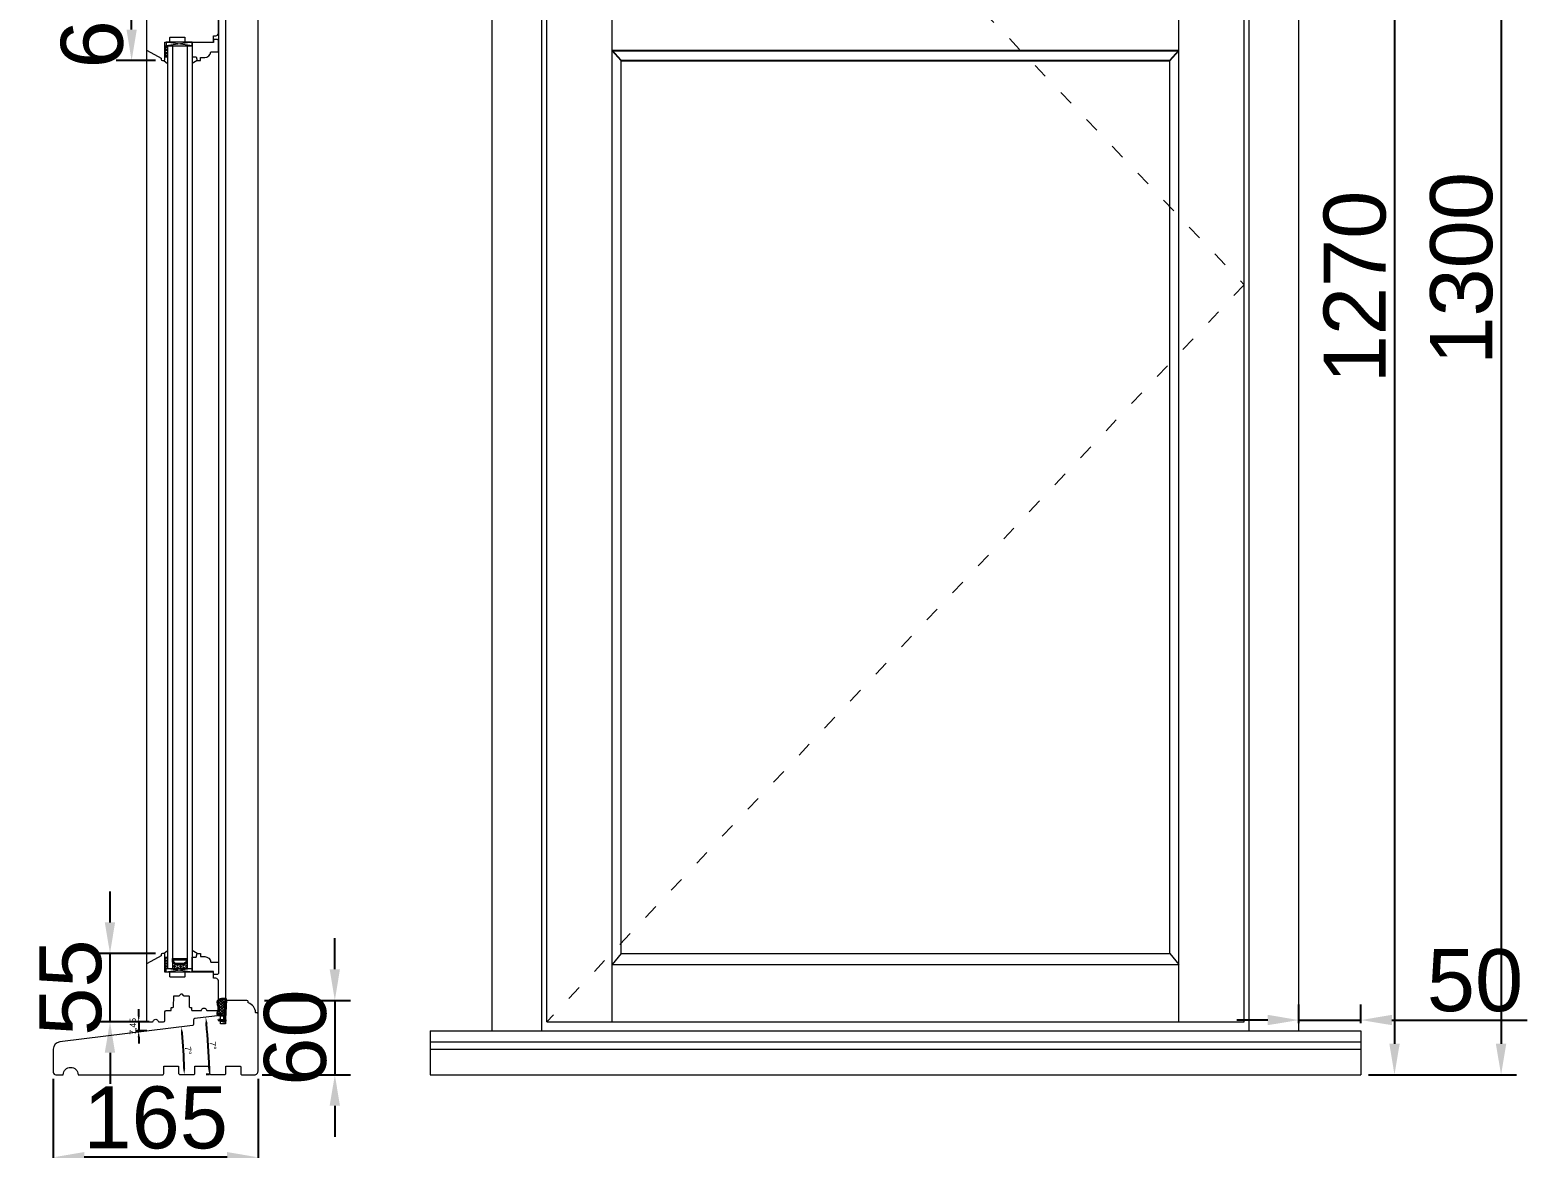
# Model space of a CAD drawing. Header units: millimetres. Extents: x 0 to 182016, y 11 to 3710.
# Drawn here: x 100150 to 101357, y 1253 to 2154 of the extents above; entities that cross this region are included whole.
import ezdxf

# ---------------------------------------------------------------- set-up
doc = ezdxf.new("R2010")
doc.units = ezdxf.units.MM
doc.linetypes.add('ACAD_ISO03W100', pattern=[30, 12, -18])
doc.layers.add('Matmenys', color=10, linetype='Continuous', lineweight=20)
doc.layers.add('Testinės profilio linijos', color=7, linetype='Continuous', lineweight=5)
doc.layers.add('Stiklo paketas', color=7, linetype='Continuous')
doc.styles.get("Standard").update_dxf_attribs({"font": 'arial.ttf'})
doc.dimstyles.new('2', dxfattribs={"dimscale": 2, "dimtxt": 2.5, "dimasz": 2.5, "dimexe": 1.25, "dimexo": 0.625, "dimtad": 1, "dimtxsty": 'Standard', "dimcen": 2.5, "dimadec": 0, "dimazin": 0, "dimtfac": 1, "dimtmove": 0, "dimatfit": 3, "dimfxl": 1, "dimarcsym": 0})
doc.dimstyles.new('Padidinti matmenys', dxfattribs={"dimscale": 10, "dimtxt": 5, "dimasz": 2.5, "dimexe": 1.25, "dimexo": 0.625, "dimtad": 1, "dimdec": 1, "dimtxsty": 'Standard', "dimcen": 2.5, "dimadec": 0, "dimazin": 0, "dimtfac": 1, "dimtdec": 1, "dimtmove": 0, "dimatfit": 3, "dimfxl": 1, "dimarcsym": 0})

# ---------------------------------------------------------------- blocks, each defined once
blk = doc.blocks.new('*D1780')
at = {"color": 0, "lineweight": -2, "transparency": 16777216}
for p, q in [((101178.8, 2582.2), (101262.2, 2582.2)), ((101249.7, 2557.2), (101249.7, 1337.2)), ((101228.8, 1312.2), (101262.2, 1312.2))]:
    blk.add_line(p, q, dxfattribs=at)
at = {"color": 0, "transparency": 16777216}
for points in [[(101245.6, 2557.2), (101253.9, 2557.2), (101249.7, 2582.2)], [(101245.6, 1337.2), (101253.9, 1337.2), (101249.7, 1312.2)]]:
    blk.add_solid(points, dxfattribs=at)
at = {"layer": 'Defpoints', "color": 0, "transparency": 16777216}
for p in [(101172.6, 2582.2), (101222.6, 1312.2), (101249.7, 1312.2)]:
    blk.add_point(p, dxfattribs=at)
at = {"color": 0, "lineweight": 5, "transparency": 16777216, "insert": (101217.9, 1947.2), "char_height": 50, "attachment_point": 5, "rotation": 90}
blk.add_mtext('1270', dxfattribs=at)
blk = doc.blocks.new('*D1786')
at = {"color": 0, "lineweight": -2, "transparency": 16777216}
for p, q in [((100395.8, 1397.2), (100395.8, 1422.2)), ((100339.2, 1372.2), (100408.3, 1372.2)), ((100395.8, 1372.2), (100395.8, 1312.2)), ((100337.2, 1312.2), (100408.3, 1312.2)), ((100395.8, 1287.2), (100395.8, 1262.2))]:
    blk.add_line(p, q, dxfattribs=at)
at = {"color": 0, "transparency": 16777216}
for points in [[(100391.6, 1397.2), (100399.9, 1397.2), (100395.8, 1372.2)], [(100391.6, 1287.2), (100399.9, 1287.2), (100395.8, 1312.2)]]:
    blk.add_solid(points, dxfattribs=at)
at = {"layer": 'Defpoints', "color": 0, "transparency": 16777216}
for p in [(100332.9, 1372.2), (100330.9, 1312.2), (100395.8, 1312.2)]:
    blk.add_point(p, dxfattribs=at)
at = {"color": 0, "lineweight": 5, "transparency": 16777216, "insert": (100364, 1342.2), "char_height": 50, "attachment_point": 5, "rotation": 90}
blk.add_mtext('60', dxfattribs=at)
blk = doc.blocks.new('*D1787')
at = {"color": 0, "lineweight": -2, "transparency": 16777216}
for p, q in [((100168.9, 1308.9), (100168.9, 1233.2)), ((100333.9, 1308.9), (100333.9, 1233.2)), ((100308.9, 1245.7), (100193.9, 1245.7))]:
    blk.add_line(p, q, dxfattribs=at)
at = {"color": 0, "transparency": 16777216}
for points in [[(100193.9, 1249.9), (100193.9, 1241.5), (100168.9, 1245.7)], [(100308.9, 1249.9), (100308.9, 1241.5), (100333.9, 1245.7)]]:
    blk.add_solid(points, dxfattribs=at)
at = {"layer": 'Defpoints', "color": 0, "transparency": 16777216}
for p in [(100168.9, 1315.2), (100333.9, 1315.2), (100168.9, 1245.7)]:
    blk.add_point(p, dxfattribs=at)
at = {"color": 0, "lineweight": 5, "transparency": 16777216, "insert": (100251.4, 1277.5), "char_height": 50, "attachment_point": 5}
blk.add_mtext('165', dxfattribs=at)
blk = doc.blocks.new('*D1788')
at = {"layer": 'Defpoints', "color": 0, "transparency": 16777216}
for p in [(100247.3, 1355), (100237.7, 1347.5), (100245.7, 1347.5)]:
    blk.add_point(p, dxfattribs=at)
at = {"layer": 'Matmenys', "color": 0, "lineweight": -2, "transparency": 16777216}
for p, q in [((100237.7, 1360), (100237.7, 1365)), ((100246.1, 1355), (100235.2, 1355)), ((100237.7, 1355), (100237.7, 1347.5)), ((100244.4, 1347.5), (100235.2, 1347.5)), ((100237.7, 1342.5), (100237.7, 1337.5))]:
    blk.add_line(p, q, dxfattribs=at)
at = {"layer": 'Matmenys', "color": 0, "transparency": 16777216}
for points in [[(100236.9, 1360), (100238.6, 1360), (100237.7, 1355)], [(100236.9, 1342.5), (100238.6, 1342.5), (100237.7, 1347.5)]]:
    blk.add_solid(points, dxfattribs=at)
at = {"layer": 'Matmenys', "color": 0, "lineweight": 5, "transparency": 16777216, "insert": (100233.5, 1351.2), "char_height": 5, "attachment_point": 5, "rotation": 90}
blk.add_mtext('7,45', dxfattribs=at)
blk = doc.blocks.new('*D1789')
at = {"layer": 'Defpoints', "color": 0, "transparency": 16777216}
for p in [(100281, 1351.9), (100245.7, 1347.5), (100274.2, 1325.2), (100270.9, 1312.4), (100281.9, 1312.4)]:
    blk.add_point(p, dxfattribs=at)
at = {"layer": 'Matmenys', "color": 0, "lineweight": -2, "transparency": 16777216}
blk.add_arc((99959.4, 1312.4), 315, 0.9094, 6.0906, dxfattribs=at)
at = {"layer": 'Matmenys', "color": 0, "transparency": 16777216}
for points in [[(100271.8, 1345.7), (100273.5, 1345.9), (100272.1, 1350.8)], [(100275.2, 1317.4), (100273.5, 1317.4), (100274.4, 1312.4)]]:
    blk.add_solid(points, dxfattribs=at)
at = {"layer": 'Matmenys', "color": 0, "lineweight": 5, "transparency": 16777216, "insert": (100277.6, 1331.8), "char_height": 5, "attachment_point": 5, "rotation": 273.5}
blk.add_mtext('7°', dxfattribs=at)
blk = doc.blocks.new('*D1790')
at = {"layer": 'Defpoints', "color": 0, "transparency": 16777216}
for p in [(100282.8, 1357.4), (100303.4, 1360), (100294.3, 1327.8), (100295.9, 1312.4), (100306.9, 1312.4)]:
    blk.add_point(p, dxfattribs=at)
at = {"layer": 'Matmenys', "color": 0, "lineweight": -2, "transparency": 16777216}
blk.add_line((100294.7, 1312.4), (100292.1, 1312.4), dxfattribs=at)
blk.add_arc((99915.7, 1312.4), 378.8, 0.7562, 6.2438, dxfattribs=at)
at = {"layer": 'Matmenys', "color": 0, "transparency": 16777216}
for points in [[(100291.5, 1353.5), (100293.2, 1353.7), (100291.8, 1358.5)], [(100295.4, 1317.4), (100293.7, 1317.4), (100294.6, 1312.4)]]:
    blk.add_solid(points, dxfattribs=at)
at = {"layer": 'Matmenys', "color": 0, "lineweight": 5, "transparency": 16777216, "insert": (100297.6, 1335.7), "char_height": 5, "attachment_point": 5, "rotation": 273.5}
blk.add_mtext('7°', dxfattribs=at)
blk = doc.blocks.new('*D2109')
at = {"color": 0, "lineweight": -2, "transparency": 16777216}
for p, q in [((100214.6, 1435), (100214.6, 1460)), ((100251.2, 1410), (100202.1, 1410)), ((100214.6, 1355), (100214.6, 1410)), ((100238.7, 1355), (100202.1, 1355)), ((100214.6, 1330), (100214.6, 1305))]:
    blk.add_line(p, q, dxfattribs=at)
at = {"color": 0, "transparency": 16777216}
for points in [[(100210.4, 1435), (100218.7, 1435), (100214.6, 1410)], [(100210.4, 1330), (100218.7, 1330), (100214.6, 1355)]]:
    blk.add_solid(points, dxfattribs=at)
at = {"layer": 'Defpoints', "color": 0, "transparency": 16777216}
for p in [(100214.6, 1410), (100257.4, 1410), (100244.9, 1355)]:
    blk.add_point(p, dxfattribs=at)
at = {"color": 0, "lineweight": 5, "transparency": 16777216, "insert": (100182.9, 1382.5), "char_height": 50, "attachment_point": 5, "rotation": 90}
blk.add_mtext('55', dxfattribs=at)
blk = doc.blocks.new('*D2110')
at = {"color": 0, "lineweight": -2, "ltscale": 0.1, "transparency": 16777216}
for p, q in [((101172.6, 1353.8), (101172.6, 1368.8)), ((101222.6, 1353.8), (101222.6, 1368.8)), ((101147.6, 1356.3), (101122.6, 1356.3)), ((101172.6, 1356.3), (101222.6, 1356.3)), ((101247.6, 1356.3), (101356.5, 1356.3))]:
    blk.add_line(p, q, dxfattribs=at)
at = {"color": 0, "ltscale": 0.1, "transparency": 16777216}
for points in [[(101147.6, 1360.5), (101147.6, 1352.2), (101172.6, 1356.3)], [(101247.6, 1360.5), (101247.6, 1352.2), (101222.6, 1356.3)]]:
    blk.add_solid(points, dxfattribs=at)
at = {"layer": 'Defpoints', "color": 0, "ltscale": 0.1, "transparency": 16777216}
for p in [(101222.6, 1356.3), (101172.6, 1347.5), (101222.6, 1347.5)]:
    blk.add_point(p, dxfattribs=at)
at = {"color": 0, "ltscale": 0.1, "transparency": 16777216, "insert": (101314.6, 1388.1), "char_height": 50, "attachment_point": 5}
blk.add_mtext('50', dxfattribs=at)
blk = doc.blocks.new('*D2112')
at = {"color": 0, "lineweight": -2, "ltscale": 0.1, "transparency": 16777216}
for p, q in [((101178.8, 2612.2), (101348.1, 2612.2)), ((101335.6, 2587.2), (101335.6, 1337.2)), ((101228.8, 1312.2), (101348.1, 1312.2))]:
    blk.add_line(p, q, dxfattribs=at)
at = {"color": 0, "ltscale": 0.1, "transparency": 16777216}
for points in [[(101331.4, 2587.2), (101339.8, 2587.2), (101335.6, 2612.2)], [(101331.4, 1337.2), (101339.8, 1337.2), (101335.6, 1312.2)]]:
    blk.add_solid(points, dxfattribs=at)
at = {"layer": 'Defpoints', "color": 0, "ltscale": 0.1, "transparency": 16777216}
for p in [(101172.6, 2612.2), (101222.6, 1312.2), (101335.6, 1312.2)]:
    blk.add_point(p, dxfattribs=at)
at = {"color": 0, "ltscale": 0.1, "transparency": 16777216, "insert": (101303.8, 1962.2), "char_height": 50, "attachment_point": 5, "rotation": 90}
blk.add_mtext('1300', dxfattribs=at)
blk = doc.blocks.new('*D2113')
at = {"color": 0, "lineweight": -2, "ltscale": 0.1, "transparency": 16777216}
for p, q in [((100251.2, 2194.7), (100219.5, 2194.7)), ((100232, 2154.7), (100232, 2169.7)), ((100251.2, 2129.7), (100219.5, 2129.7))]:
    blk.add_line(p, q, dxfattribs=at)
at = {"color": 0, "ltscale": 0.1, "transparency": 16777216}
for points in [[(100227.9, 2169.7), (100236.2, 2169.7), (100232, 2194.7)], [(100227.9, 2154.7), (100236.2, 2154.7), (100232, 2129.7)]]:
    blk.add_solid(points, dxfattribs=at)
at = {"layer": 'Defpoints', "color": 0, "ltscale": 0.1, "transparency": 16777216}
for p in [(100232, 2194.7), (100257.4, 2194.7), (100257.4, 2129.7)]:
    blk.add_point(p, dxfattribs=at)
at = {"color": 0, "ltscale": 0.1, "transparency": 16777216, "insert": (100200.3, 2162.2), "char_height": 50, "attachment_point": 5, "rotation": 90}
blk.add_mtext('65', dxfattribs=at)

msp = doc.modelspace()

# ---------------------------------------------------------------- hatches: boundary and pattern name
at = {"lineweight": 0, "ltscale": 0.5}
h = msp.add_hatch(dxfattribs=at)
h.set_pattern_fill('ANSI37', color=256, scale=0.5, style=0)
h.set_pattern_definition([(45, (100258.9098, 1245.8163), (-1.122532, 1.122532), []), (135, (100258.9098, 1245.8163), (-1.122532, -1.122532), [])])
h.paths.add_polyline_path([(100260.9098186, 2132.6690019), (100260.9098186, 2141.6690019), (100258.9098186, 2141.6690019), (100258.9098186, 2132.6690019)])
h = msp.add_hatch(dxfattribs=at)
h.set_pattern_fill('ANSI37', color=256, scale=0.5, style=0)
h.set_pattern_definition([(45, (100258.9098, 1804.9619), (-1.122532, 1.122532), []), (135, (100258.9098, 1804.9619), (-1.122532, -1.122532), [])])
h.paths.add_polyline_path([(100260.9098181, 1406.9617728), (100260.9098181, 1397.9617728), (100258.9098181, 1397.9617728), (100258.9098181, 1406.9617728)])
at = {"lineweight": 0}
h = msp.add_hatch(dxfattribs=at)
h.set_pattern_fill('JIS_WOOD', color=256, style=0)
h.set_pattern_definition([(315, (87357.5008, 20148.7329), (-0.5, -0.5), [])])
h.paths.add_polyline_path([(100274.9091091, 1400.9617728), (100266.9091091, 1400.9617728), (100264.9091091, 1402.9617728), (100264.9091091, 1405.9617728), (100276.9456917, 1405.9795063), (100276.9091091, 1402.9617728)])
h.paths.add_polyline_path([(100267.3233227, 1401.9617728), (100274.4948955, 1401.9617728), (100275.9091091, 1403.3759864), (100275.9091091, 1404.9617728), (100265.9091091, 1404.9617728), (100265.9091091, 1403.3759864)], flags=16)
h = msp.add_hatch(dxfattribs=at)
h.set_pattern_fill('HEX', color=256, scale=0.25, style=0)
h.set_pattern_definition([(360, (87357.5008, 20148.7329), (-7e-16, -1.374815), [0.79375, -1.5875]), (240, (87357.5008, 20148.7329), (-1.190624716, 0.6874075), [0.79375, -1.5875]), (300, (87358.2946, 20148.7329), (-1.190624716, -0.6874075), [0.79375, -1.5875])])
h.paths.add_polyline_path([(100264.9091091, 1397.9617728), (100264.9091091, 1402.9617728), (100266.9091091, 1400.9617728), (100274.9091091, 1400.9617728), (100276.9091091, 1402.9617728), (100276.9098181, 1397.9617728)])
at = {"layer": 'Matmenys'}
h = msp.add_hatch(dxfattribs=at)
h.set_pattern_fill('ANSI37', color=252, scale=0.5, angle=-183.5893456117, style=0)
h.set_pattern_definition([(221.4106544, (-171886.0908, 4937.1764), (1.0500540025, -1.190606082), []), (311.4106544, (-171886.0908, 4937.1764), (1.190606082, 1.0500540025), [])])
edge = h.paths.add_edge_path()
edge.add_arc((100307.2153944, 1370.2250745), 0.1, -3.5893456117, 86.4106543883)
edge.add_line((100307.2216549, 1370.3248783), (100305.6739692, 1370.4219615))
edge.add_arc((100305.6896204, 1370.6714711), 0.25, 86.4106543883, 266.4106543883, ccw=False)
edge.add_line((100305.7052717, 1370.9209807), (100307.7519766, 1370.792595))
edge.add_arc((100307.7457161, 1370.6927912), 0.1, -3.589345619, 86.4106543883, ccw=False)
edge.add_line((100307.8455199, 1370.6865307), (100307.9211629, 1370.6817858))
edge.add_line((100307.9211629, 1370.6817858), (100308.0454773, 1372.6635867))
edge.add_spline(control_points=[(100308.0454773, 1372.6635867), (100308.033675, 1372.7427452), (100308.0224994, 1372.8127368), (100308.0007055, 1372.8964876), (100307.9913197, 1372.9200519), (100307.9786248, 1372.943935), (100307.9723756, 1372.9519946), (100307.9467868, 1372.9764824), (100307.9175497, 1372.9953753), (100307.81323, 1373.0290786), (100307.7402977, 1373.0422005), (100307.4873147, 1373.0619027), (100307.2734806, 1373.0514044), (100306.8310021, 1373.0320762), (100306.6116733, 1373.0276009), (100306.1917824, 1373.0265247), (100305.9886962, 1373.0295567), (100305.3984889, 1373.0422671), (100305.0304388, 1373.0554435), (100304.2772574, 1373.0551818), (100303.9005075, 1373.0366855), (100303.3074031, 1372.9334992), (100303.0798321, 1372.8736051), (100302.6827309, 1372.7205695), (100302.5109432, 1372.6378201), (100302.1697755, 1372.4338199), (100302.0035728, 1372.3137051), (100301.7124131, 1372.04626), (100301.5888331, 1371.8985864), (100301.4291143, 1371.6174018), (100301.3815604, 1371.4821056), (100301.3219554, 1371.1808067), (100301.3112521, 1371.0172067), (100301.324996, 1370.4326099), (100301.4197502, 1369.9686944), (100301.5914925, 1369.0761982), (100301.6751871, 1368.649118), (100301.8863734, 1367.5707694), (100302.0201075, 1366.9127188), (100302.1450335, 1365.9196169), (100302.1755273, 1365.6160157), (100302.1998628, 1364.9939721), (100302.192322, 1364.6780681), (100302.1074377, 1364.1288598), (100302.046099, 1363.8927764), (100301.8736387, 1363.492125), (100301.7787902, 1363.3334925), (100301.5945219, 1363.0348337), (100301.5046644, 1362.8933765), (100301.3485813, 1362.5915936), (100301.2786111, 1362.4265409), (100301.1588799, 1362.0614191), (100301.1158774, 1361.860469), (100301.0919787, 1361.5210524), (100301.1051845, 1361.3790669), (100301.1652237, 1361.1838463), (100301.2019639, 1361.1185185), (100301.310513, 1360.9917951), (100301.3825792, 1360.9326173), (100301.6466668, 1360.7755397), (100301.8877751, 1360.69404), (100302.438186, 1360.5774227), (100302.7463811, 1360.5408912), (100303.342599, 1360.4876197), (100303.6301499, 1360.4683973), (100304.1606398, 1360.4250378), (100304.4088983, 1360.4029016), (100304.8137006, 1360.3666873), (100304.9711039, 1360.3526009), (100305.2950363, 1360.3244788), (100305.4733535, 1360.3094427), (100305.7762206, 1360.2411577), (100305.8940426, 1360.2055227), (100306.1065214, 1360.109926), (100306.2004362, 1360.056779), (100306.3456299, 1359.9381383), (100306.400648, 1359.8825161), (100306.48974, 1359.7587488), (100306.5226194, 1359.6951218), (100306.5707876, 1359.5762577), (100306.5876688, 1359.5191807), (100306.6136127, 1359.4186003), (100306.6233303, 1359.3742047), (100306.6323662, 1359.3332084)], knot_values=[0, 0, 0, 0, 0.2245066002, 0.2245066002, 0.377043448, 0.377043448, 0.5295802957, 0.5295802957, 0.8082977366, 0.8082977366, 1.0870151774, 1.0870151774, 1.6244414062, 1.6244414062, 2.161867635, 2.161867635, 2.6992938638, 2.6992938638, 3.7741463214, 3.7741463214, 5.0334406395, 5.0334406395, 5.8656302806, 5.8656302806, 6.5060139406, 6.5060139406, 7.1463976006, 7.1463976006, 7.7996240151, 7.7996240151, 8.3563201169, 8.3563201169, 8.9130162187, 8.9130162187, 10.239934143, 10.239934143, 11.5668520673, 11.5668520673, 13.5970761059, 13.5970761059, 14.4582175179, 14.4582175179, 15.3193589298, 15.3193589298, 15.9856015553, 15.9856015553, 16.5061017172, 16.5061017172, 17.0266018791, 17.0266018791, 17.547102041, 17.547102041, 18.1672448488, 18.1672448488, 18.7176261004, 18.7176261004, 19.1465766047, 19.1465766047, 19.5755271091, 19.5755271091, 20.3898249977, 20.3898249977, 21.2041228863, 21.2041228863, 21.9655448497, 21.9655448497, 22.7269668131, 22.7269668131, 23.2229068178, 23.2229068178, 23.7188468224, 23.7188468224, 24.0184411081, 24.0184411081, 24.2549295987, 24.2549295987, 24.4119994701, 24.4119994701, 24.5501072405, 24.5501072405, 24.6882150108, 24.6882150108, 24.8099116426, 24.8099116426, 24.8099116426, 24.8099116426], degree=3, periodic=0)
edge.add_line((100306.6323662, 1359.3332084), (100307.3151983, 1370.218814))

# ---------------------------------------------------------------- linework, layer by layer
at = {"lineweight": 5}
for p, q in [((100522.6034692, 1347.5116013), (100522.6034692, 2582.192222)), ((101172.5923663, 1347.5116013), (101172.5923663, 2582.192222)), ((100562.6034692, 1347.5116013), (100562.6034692, 2542.1922216)), ((100566.6034692, 1354.9617728), (100566.6034692, 2538.1922216)), ((100619.2863752, 1354.9617728), (100619.2863752, 2538.1922216)), ((101075.9094606, 1354.9617728), (101075.9094606, 2538.1922216)), ((101128.5923659, 1354.9617728), (101128.5923659, 2538.1922216)), ((101132.5923659, 1347.5116013), (101132.5923659, 2542.1922216)), ((100626.6034695, 1409.9617728), (100626.6034695, 2129.6690019)), ((101068.5923663, 1409.9617728), (101068.5923663, 2129.6690019)), ((100626.6034695, 1409.9617728), (100619.2863752, 1400.980399)), ((100619.2863752, 1400.980399), (101075.9094606, 1400.980399)), ((100626.6034695, 1409.9617728), (101068.5923663, 1409.9617728)), ((101068.5923663, 1409.9617728), (101075.9094606, 1400.980399)), ((100566.6034692, 1354.9617728), (101128.5923663, 1354.9617728)), ((100472.6034692, 1347.5116013), (101222.5923663, 1347.5116013)), ((100472.6034692, 1347.5116013), (100472.6034692, 1312.1617728)), ((101222.5923663, 1347.5116013), (101222.5923663, 1312.1617728)), ((100472.6034692, 1338.734043), (101222.5923663, 1338.734043)), ((100472.6034692, 1332.7787661), (101222.5923663, 1332.7787661)), ((100472.6034692, 1312.1617728), (101222.5923663, 1312.1617728))]:
    msp.add_line(p, q, dxfattribs=at)
at = {"linetype": 'ACAD_ISO03W100', "lineweight": 5}
for p, q in [((100566.6034692, 2538.1922216), (101128.5923663, 1949.0769972)), ((101128.5923663, 1949.0769972), (100566.6034692, 1354.9617728))]:
    msp.add_line(p, q, dxfattribs=at)
at = {"lineweight": 9}
for p, q in [((100301.9098181, 2490.1922216), (100301.9098181, 1402.9617728)), ((100260.9098181, 2141.6690019), (100260.9098181, 1397.9618579)), ((100264.9098181, 2141.6690019), (100264.9098181, 1397.9618579)), ((100276.9098181, 2141.6690019), (100276.9098181, 1397.9618579)), ((100280.9098181, 2141.6690019), (100280.9098181, 1397.9618579))]:
    msp.add_line(p, q, dxfattribs=at)
at = {"lineweight": 0}
for p, q in [((100258.9098186, 2141.6690019), (100261.9098186, 2141.6690019)), ((100280.9091095, 2141.6690019), (100259.9091095, 2144.6690019)), ((100280.9091095, 2144.6690019), (100259.9091095, 2141.6690019)), ((100257.9098186, 2129.6690019), (100260.9098186, 2127.3823368)), ((100258.9098186, 2132.6690019), (100260.9098186, 2132.6690019)), ((100284.9098186, 2129.6690019), (100280.9098186, 2127.3823368)), ((100257.9098181, 1409.9617728), (100260.9098181, 1412.2484379)), ((100284.9098181, 1409.9617728), (100280.9098181, 1412.2484379)), ((100258.9098181, 1406.9617728), (100260.9098181, 1406.9617728)), ((100258.9098181, 1397.9617728), (100261.9098181, 1397.9617728)), ((100280.9091091, 1397.9617728), (100259.9091091, 1394.9617728)), ((100280.9091091, 1394.9617728), (100259.9091091, 1397.9617728))]:
    msp.add_line(p, q, dxfattribs=at)
at = {"ltscale": 0.1}
for p, q in [((100619.2863752, 2137.7674281), (101075.9094606, 2137.7674281)), ((100626.6034695, 2129.6690019), (101068.5923663, 2129.6690019))]:
    msp.add_line(p, q, dxfattribs=at)
for p, q in [((100307.2216549, 1370.3248783), (100305.6739692, 1370.4219615)), ((100307.7519766, 1370.792595), (100305.7052717, 1370.9209807)), ((100306.3847062, 1355.3850489), (100307.3151983, 1370.218814)), ((100306.8883999, 1355.4282668), (100307.8455199, 1370.6865307)), ((100307.8455199, 1370.6865307), (100307.9211629, 1370.6817858)), ((100302.0059091, 1355.863033), (100302.2265639, 1356.8383849)), ((100306.3529995, 1354.8795864), (100302.0059091, 1355.863033)), ((100305.4465704, 1356.1099197), (100302.2265639, 1356.8383849)), ((100305.336243, 1355.6222437), (100305.4465704, 1356.1099197)), ((100306.3847062, 1355.3850489), (100305.336243, 1355.6222437)), ((100306.3437606, 1354.7323005), (100306.3529995, 1354.8795864)), ((100306.8427798, 1354.7009981), (100306.3437606, 1354.7323005)), ((100307.9092445, 1355.7313394), (100306.8427798, 1354.7009981)), ((100307.9561425, 1356.47898), (100306.8883999, 1355.4282668)), ((100307.9092445, 1355.7313394), (100307.9561425, 1356.47898))]:
    msp.add_line(p, q)
at = {"color": 1}
for p, q in [((100308.0454773, 1372.6635867), (100307.08982, 1357.4286419)), ((100308.3421974, 1372.7078269), (100307.3809027, 1357.3830115)), ((100306.3393981, 1359.2686356), (100306.2289685, 1357.5081843))]:
    msp.add_line(p, q, dxfattribs=at)
at = {"lineweight": 0}
for points in [[(100280.9091095, 2144.6690019), (100259.9091095, 2144.6690019), (100259.9091095, 2141.6690019), (100280.9091095, 2141.6690019)], [(100274.9091091, 1400.9617728), (100266.9091091, 1400.9617728), (100264.9091091, 1402.9617728), (100264.9091091, 1405.9617728), (100276.9091091, 1405.9617728), (100276.9091091, 1402.9617728)], [(100274.4948955, 1401.9617728), (100267.3233227, 1401.9617728), (100265.9091091, 1403.3759864), (100265.9091091, 1404.9617728), (100275.9091091, 1404.9617728), (100275.9091091, 1403.3759864)], [(100280.9091091, 1394.9617728), (100259.9091091, 1394.9617728), (100259.9091091, 1397.9617728), (100280.9091091, 1397.9617728)]]:
    msp.add_lwpolyline(points, close=True, dxfattribs=at)
for points in [[(100295.9098186, 2136.6690019), (100301.9098186, 2136.6690019), (100301.9098186, 2145.6690019, 0.4142135624), (100300.9098186, 2146.6690019), (100297.9098186, 2146.6690019), (100297.9098186, 2144.1690019), (100280.9098186, 2144.1690019), (100280.9098186, 2132.6690019), (100283.9098186, 2132.6690019), (100284.9098186, 2129.6690019), (100287.4098186, 2129.6690019), (100287.4098186, 2132.1690019), (100290.9348814, 2132.1690019, 0.3851703882), (100295.9098186, 2136.6690019)], [(100295.9098181, 1402.9617728), (100301.9098181, 1402.9617728), (100301.9098181, 1393.9617728, -0.4142135624), (100300.9098181, 1392.9617728), (100297.9098181, 1392.9617728), (100297.9098181, 1395.4617728), (100280.9098181, 1395.4617728), (100280.9098181, 1406.9617728), (100283.9098181, 1406.9617728), (100284.9098181, 1409.9617728), (100287.4098181, 1409.9617728), (100287.4098181, 1407.4617728), (100290.934881, 1407.4617728, -0.3851703882), (100295.9098181, 1402.9617728)]]:
    msp.add_lwpolyline(points, format="xyb", dxfattribs=at)
at = {"ltscale": 0.1}
for points in [[(100626.6034695, 2129.6690019), (100619.2863752, 2137.7674281)], [(101068.5923663, 2129.6690019), (101075.9094606, 2137.7674281)]]:
    msp.add_lwpolyline(points, dxfattribs=at)
at = {"lineweight": 5}
for points in [[(100258.839927, 1355.9530463), (100258.9011674, 1362.9704994, -0.4116598905), (100259.9011294, 1363.9617728), (100263.4396548, 1363.9617728, 0.4040361542), (100263.9393672, 1364.4443231), (100263.9997075, 1366.1722427, -0.4040262258), (100264.2995248, 1366.4617728), (100265.3526464, 1366.4617728, 0.4091108014), (100265.8525702, 1366.9530466), (100266.004673, 1375.6670086, -0.4091108014), (100266.3046273, 1375.9617728), (100270.3284473, 1375.9617728, 0.1989123674), (100270.6820007, 1376.1082194), (100271.9476861, 1377.3739049, -0.4142135624), (100272.3719502, 1377.3739049), (100273.6376356, 1376.1082194, 0.1989123674), (100273.991189, 1375.9617728), (100278.015009, 1375.9617728, -0.4091108014), (100278.3149633, 1375.6670086), (100278.467066, 1366.9530466, 0.4091108014), (100278.9669899, 1366.4617728), (100280.0201115, 1366.4617728, -0.4040262258), (100280.3199288, 1366.1722427), (100280.380269, 1364.4443231, 0.4040262258), (100280.8799645, 1363.9617728), (100287.9603284, 1363.9617728, 0.3563939587), (100288.4502264, 1364.3617728, -0.8164965809), (100292.3694099, 1364.3617728, 0.3563939587), (100292.8593079, 1363.9617728), (100300.9098181, 1363.9617728, 0.4142135624), (100301.9098181, 1364.9617728), (100301.9098181, 1387.9617728, 0.4142135624), (100299.9098181, 1389.9617728), (100298.2072115, 1389.9617728, -0.4116598905), (100297.9072229, 1390.2591549), (100297.8705092, 1394.4661361, 0.4116598905), (100297.3705282, 1394.9617728), (100275.4403812, 1394.9617728, 0.4116598905), (100274.9404003, 1394.4661361), (100274.9124134, 1391.2591549, -0.4116598905), (100274.6124248, 1390.9617728), (100263.2072115, 1390.9617728, -0.4116598905), (100262.9072229, 1391.2591549), (100262.879236, 1394.4661361, 0.4116598905), (100262.3792551, 1394.9617728), (100258.9098181, 1394.9617728), (100258.9098181, 1408.9617728, 0.4142135624), (100257.9098181, 1409.9617728), (100256.9185831, 1409.9617728, 0.4116598905), (100255.9186212, 1408.9704994), (100255.9098181, 1407.9617728), (100244.4403466, 1401.8633466, 0.2773245441), (100243.9098181, 1400.980399), (100243.9098181, 1355.9617728, 0.4142135624), (100244.9098181, 1354.9617728), (100248.9603284, 1354.9617728, 0.3563939587), (100249.4502264, 1355.3617728, -0.8164965809), (100253.3694099, 1355.3617728, 0.3563939587), (100253.8593079, 1354.9617728), (100257.8399651, 1354.9617728, 0.4116598905)], [(100188.9098204, 1312.1617728), (100256.9098204, 1312.1617728, 0.4142135624), (100257.9098204, 1313.1617728), (100257.9098204, 1318.6617728, -0.4142135624), (100258.4098204, 1319.1617728), (100269.4098204, 1319.1617728, -0.4142135624), (100269.9098204, 1318.6617728), (100269.9098204, 1313.3617728, 0.4142135624), (100270.9098204, 1312.3617728), (100281.9098204, 1312.3617728, 0.4142135624), (100282.9098204, 1313.3617728), (100282.9098204, 1318.6617728, -0.4142135624), (100283.4098204, 1319.1617728), (100294.4098204, 1319.1617728, -0.4142135624), (100294.9098204, 1318.6617728), (100294.9098204, 1313.3617728, 0.4142135624), (100295.9098204, 1312.3617728), (100306.9098204, 1312.3617728, 0.4142135624), (100307.9098204, 1313.3617728), (100307.9098204, 1318.6617728, -0.4142135624), (100308.4098204, 1319.1617728), (100319.4098204, 1319.1617728, -0.4142135624), (100319.9098204, 1318.6617728), (100319.9098204, 1313.1617728, 0.4142135624), (100320.9098204, 1312.1617728), (100330.9098204, 1312.1617728, 0.4142135624), (100333.9098204, 1315.1617728), (100333.9098185, 1361.1617728, 0.4142135624), (100332.9098185, 1362.1617728), (100332.2004919, 1362.1617728, -0.4001549105), (100331.9008408, 1362.4473074, 0.3090857966), (100326.1125576, 1370.0966181, -0.3199404334), (100325.9079277, 1370.3784413), (100325.9010155, 1371.1704994, 0.4116598904), (100324.9010536, 1372.1617728), (100309.0058518, 1372.1617728, 0.4116598905), (100308.0058898, 1371.1704994), (100307.9184689, 1361.1530463, -0.2023892741), (100307.6098181, 1360.4392157), (100307.6098181, 1353.1617728), (100303.6098181, 1353.1617728), (100303.6098181, 1359.9617728), (100303.4491575, 1359.9617728, 0.0305527633), (100303.3882229, 1359.9580459), (100282.8270757, 1357.4334545, 0.3763733489), (100281.9489831, 1356.4496349), (100281.9174711, 1352.8387159, -0.3763733489), (100281.0393785, 1351.8548963), (100174.1786043, 1338.734043, 0.3788661087), (100168.9098204, 1332.7787661), (100168.9098204, 1314.1617728, 0.4142135624), (100170.9098204, 1312.1617728), (100176.9098204, 1312.1617728, -1)]]:
    msp.add_lwpolyline(points, format="xyb", close=True, dxfattribs=at)
for centre, radius, start, end in [((100305.6896204, 1370.6714711), 0.25, 86.4106543892, 266.4106543892), ((100307.2153944, 1370.2250745), 0.1, 356.4106543908, 86.4106543892), ((100307.7457161, 1370.6927912), 0.1, 356.4106543908, 86.4106543892)]:
    msp.add_arc(centre, radius, start, end)
at = {"color": 1}
msp.add_spline([(100308.3421974, 1372.7078269), (100308.2517006, 1373.0693272), (100306.9778421, 1373.3388681), (100302.2854692, 1372.8504788), (100301.1954629, 1371.807281), (100301.1768465, 1369.6438092), (100301.5072204, 1367.9457693), (100301.8541367, 1365.7803285), (100301.654708, 1363.7436068), (100301.178539, 1362.915362), (100300.8982756, 1361.0608219), (100303.6104542, 1360.168376), (100305.0893298, 1360.0412085), (100305.7765977, 1359.9232371), (100306.218483, 1359.6210314), (100306.3393981, 1359.2686356)], degree=3, dxfattribs=at)
msp.add_open_spline([(100308.0454773, 1372.6635867), (100308.033675, 1372.7427452), (100308.0224994, 1372.8127368), (100308.0007055, 1372.8964876), (100307.9913197, 1372.9200519), (100307.9786248, 1372.943935), (100307.9723756, 1372.9519946), (100307.9467868, 1372.9764824), (100307.9175497, 1372.9953753), (100307.81323, 1373.0290786), (100307.7402977, 1373.0422005), (100307.4873147, 1373.0619027), (100307.2734806, 1373.0514044), (100306.8310021, 1373.0320762), (100306.6116733, 1373.0276009), (100306.1917824, 1373.0265247), (100305.9886962, 1373.0295567), (100305.3984889, 1373.0422671), (100305.0304388, 1373.0554435), (100304.2772574, 1373.0551818), (100303.9005075, 1373.0366855), (100303.3074031, 1372.9334992), (100303.0798321, 1372.8736051), (100302.6827309, 1372.7205695), (100302.5109432, 1372.6378201), (100302.1697755, 1372.4338199), (100302.0035728, 1372.3137051), (100301.7124131, 1372.04626), (100301.5888331, 1371.8985864), (100301.4291143, 1371.6174018), (100301.3815604, 1371.4821056), (100301.3219554, 1371.1808067), (100301.3112521, 1371.0172067), (100301.324996, 1370.4326099), (100301.4197502, 1369.9686944), (100301.5914925, 1369.0761982), (100301.6751871, 1368.649118), (100301.8863734, 1367.5707694), (100302.0201075, 1366.9127188), (100302.1450335, 1365.9196169), (100302.1755273, 1365.6160157), (100302.1998628, 1364.9939721), (100302.192322, 1364.6780681), (100302.1074377, 1364.1288598), (100302.046099, 1363.8927764), (100301.8736387, 1363.492125), (100301.7787902, 1363.3334925), (100301.5945219, 1363.0348337), (100301.5046644, 1362.8933765), (100301.3485813, 1362.5915936), (100301.2786111, 1362.4265409), (100301.1588799, 1362.0614191), (100301.1158774, 1361.860469), (100301.0919787, 1361.5210524), (100301.1051845, 1361.3790669), (100301.1652237, 1361.1838463), (100301.2019639, 1361.1185185), (100301.310513, 1360.9917951), (100301.3825792, 1360.9326173), (100301.6466668, 1360.7755397), (100301.8877751, 1360.69404), (100302.438186, 1360.5774227), (100302.7463811, 1360.5408912), (100303.342599, 1360.4876197), (100303.6301499, 1360.4683973), (100304.1606398, 1360.4250378), (100304.4088983, 1360.4029016), (100304.8137006, 1360.3666873), (100304.9711039, 1360.3526009), (100305.2950363, 1360.3244788), (100305.4733535, 1360.3094427), (100305.7762206, 1360.2411577), (100305.8940426, 1360.2055227), (100306.1065214, 1360.109926), (100306.2004362, 1360.056779), (100306.3456299, 1359.9381383), (100306.400648, 1359.8825161), (100306.48974, 1359.7587488), (100306.5226194, 1359.6951218), (100306.5707876, 1359.5762577), (100306.5876688, 1359.5191807), (100306.6136127, 1359.4186003), (100306.6233303, 1359.3742047), (100306.6323662, 1359.3332084)], degree=3, knots=[0, 0, 0, 0, 0.2245066002, 0.2245066002, 0.377043448, 0.377043448, 0.5295802957, 0.5295802957, 0.8082977366, 0.8082977366, 1.0870151774, 1.0870151774, 1.6244414062, 1.6244414062, 2.161867635, 2.161867635, 2.6992938638, 2.6992938638, 3.7741463214, 3.7741463214, 5.0334406395, 5.0334406395, 5.8656302806, 5.8656302806, 6.5060139406, 6.5060139406, 7.1463976006, 7.1463976006, 7.7996240151, 7.7996240151, 8.3563201169, 8.3563201169, 8.9130162187, 8.9130162187, 10.239934143, 10.239934143, 11.5668520673, 11.5668520673, 13.5970761059, 13.5970761059, 14.4582175179, 14.4582175179, 15.3193589298, 15.3193589298, 15.9856015553, 15.9856015553, 16.5061017172, 16.5061017172, 17.0266018791, 17.0266018791, 17.547102041, 17.547102041, 18.1672448488, 18.1672448488, 18.7176261004, 18.7176261004, 19.1465766047, 19.1465766047, 19.5755271091, 19.5755271091, 20.3898249977, 20.3898249977, 21.2041228863, 21.2041228863, 21.9655448497, 21.9655448497, 22.7269668131, 22.7269668131, 23.2229068178, 23.2229068178, 23.7188468224, 23.7188468224, 24.0184411081, 24.0184411081, 24.2549295987, 24.2549295987, 24.4119994701, 24.4119994701, 24.5501072405, 24.5501072405, 24.6882150108, 24.6882150108, 24.8099116426, 24.8099116426, 24.8099116426, 24.8099116426], dxfattribs=at)
at = {"layer": 'Stiklo paketas', "lineweight": 5}
msp.add_lwpolyline([(100243.9098185, 2186.3519076), (100243.9098185, 2138.6503757, 0.2773245441), (100244.440347, 2137.7674281), (100255.9098185, 2131.6690019), (100255.9186216, 2130.6602754, 0.4116598905), (100256.9185835, 2129.6690019), (100257.9098185, 2129.6690019, 0.4142135624), (100258.9098185, 2130.6690019), (100258.9098185, 2144.6690019), (100262.3792555, 2144.6690019, 0.4116598905), (100262.8792364, 2145.1646387), (100262.9072233, 2148.3716199, -0.4116598905), (100263.2072119, 2148.6690019), (100274.6124252, 2148.6690019, -0.4116598905), (100274.9124138, 2148.3716199), (100274.9404007, 2145.1646387, 0.4116598905), (100275.4403816, 2144.6690019), (100297.3705286, 2144.6690019, 0.4116598905), (100297.8705096, 2145.1646387), (100297.9072233, 2149.3716199, -0.4116598905), (100298.2072119, 2149.6690019), (100299.9098185, 2149.6690019, 0.4142135624), (100301.9098185, 2151.6690019), (100301.9098185, 2172.6690019, 0.4142135624)], format="xyb", dxfattribs=at)
at = {"layer": 'Testinės profilio linijos', "lineweight": 5}
for p, q in [((100307.9098182, 1361.0302358), (100307.9098182, 2533.37824)), ((100333.9098184, 1361.1611677), (100333.9098172, 2533.0601039)), ((100243.9098188, 2491.5082462), (100243.9098181, 1400.980399))]:
    msp.add_line(p, q, dxfattribs=at)

# ---------------------------------------------------------------- dimensions: what is measured, and where the dimension line sits
at = {"color": 1, "ltscale": 0.1}
dim = msp.add_linear_dim(base=(101335.5879792, 1312.1617728), p1=(101172.5923663, 2612.192222), p2=(101222.5923663, 1312.1617728), angle=90, dimstyle='Padidinti matmenys', dxfattribs=at)
dim.commit()
dim.dimension.update_dxf_attribs({"geometry": '*D2112', "text_midpoint": (101303.7922766, 1962.1769974)})
at = {"color": 1, "lineweight": 5}
dim = msp.add_linear_dim(base=(101249.7167442, 1312.1617728), p1=(101172.5923663, 2582.192222), p2=(101222.5923663, 1312.1617728), angle=90, dimstyle='Padidinti matmenys', dxfattribs=at)
dim.commit()
dim.dimension.update_dxf_attribs({"geometry": '*D1780', "text_midpoint": (101217.9380948, 1947.1769974)})
at = {"color": 1, "ltscale": 0.1}
dim = msp.add_linear_dim(base=(100232.0344564, 2194.6690019), p1=(100257.414201, 2129.6690019), p2=(100257.4098185, 2194.6690019), angle=90, dimstyle='Padidinti matmenys', dxfattribs=at)
dim.commit()
dim.dimension.update_dxf_attribs({"geometry": '*D2113', "text_midpoint": (100232.0344564, 2162.1690019), "dimtype": 160})
at = {"color": 1, "lineweight": 5}
for base, p1, p2, picture, middle in [((100214.5688814, 1409.9617728), (100244.9098181, 1354.9617728), (100257.4142006, 1409.9617728), '*D2109', (100214.5688814, 1382.4617728)), ((100395.7778021, 1312.1617728), (100332.9098181, 1372.1617728), (100330.9098204, 1312.1617728), '*D1786', (100395.7778021, 1342.1617728))]:
    dim = msp.add_linear_dim(base=base, p1=p1, p2=p2, angle=90, dimstyle='Padidinti matmenys', dxfattribs=at)
    dim.commit()
    dim.dimension.update_dxf_attribs({"geometry": picture, "text_midpoint": middle, "dimtype": 160})
at = {"color": 1, "ltscale": 0.1}
dim = msp.add_linear_dim(base=(101222.5923663, 1356.3493894), p1=(101172.5923663, 1347.5116013), p2=(101222.5923663, 1347.5116013), dimstyle='Padidinti matmenys', dxfattribs=at)
dim.commit()
dim.dimension.update_dxf_attribs({"geometry": '*D2110', "text_midpoint": (101314.5688328, 1388.1280388)})
at = {"color": 1, "lineweight": 5}
dim = msp.add_linear_dim(base=(100168.9098204, 1245.6961139), p1=(100333.9098204, 1315.1617728), p2=(100168.9098204, 1315.1617728), dimstyle='Padidinti matmenys', dxfattribs=at)
dim.commit()
dim.dimension.update_dxf_attribs({"geometry": '*D1787', "text_midpoint": (100251.4098204, 1277.4747633)})
at = {"layer": 'Matmenys', "lineweight": 5}
dim = msp.add_linear_dim(base=(100237.7374261, 1347.5116013), p1=(100247.3449967, 1354.9617728), p2=(100245.6660795, 1347.5116013), angle=90, dimstyle='2', dxfattribs=at)
dim.commit()
dim.dimension.update_dxf_attribs({"geometry": '*D1788', "text_midpoint": (100237.7374261, 1351.2366871), "dimtype": 160})
for base, line1, line2, picture, middle in [((100274.1579552, 1325.1874334), ((100270.9098204, 1312.3617728), (100281.9098204, 1312.3617728)), ((100281.0393785, 1351.8548963), (100245.6660795, 1347.5116013)), '*D1789', (100277.5745692, 1331.8225485)), ((100294.2805036, 1327.7858032), ((100295.9098204, 1312.3617728), (100306.9098204, 1312.3617728)), ((100303.3882229, 1359.9580459), (100282.8270757, 1357.4334545)), '*D1790', (100297.6309934, 1335.7187565))]:
    dim = msp.add_angular_dim_2l(base=base, line1=line1, line2=line2, dimstyle='2', dxfattribs=at)
    dim.commit()
    dim.dimension.update_dxf_attribs({"geometry": picture, "text_midpoint": middle})

doc.saveas('drawing.dxf')
